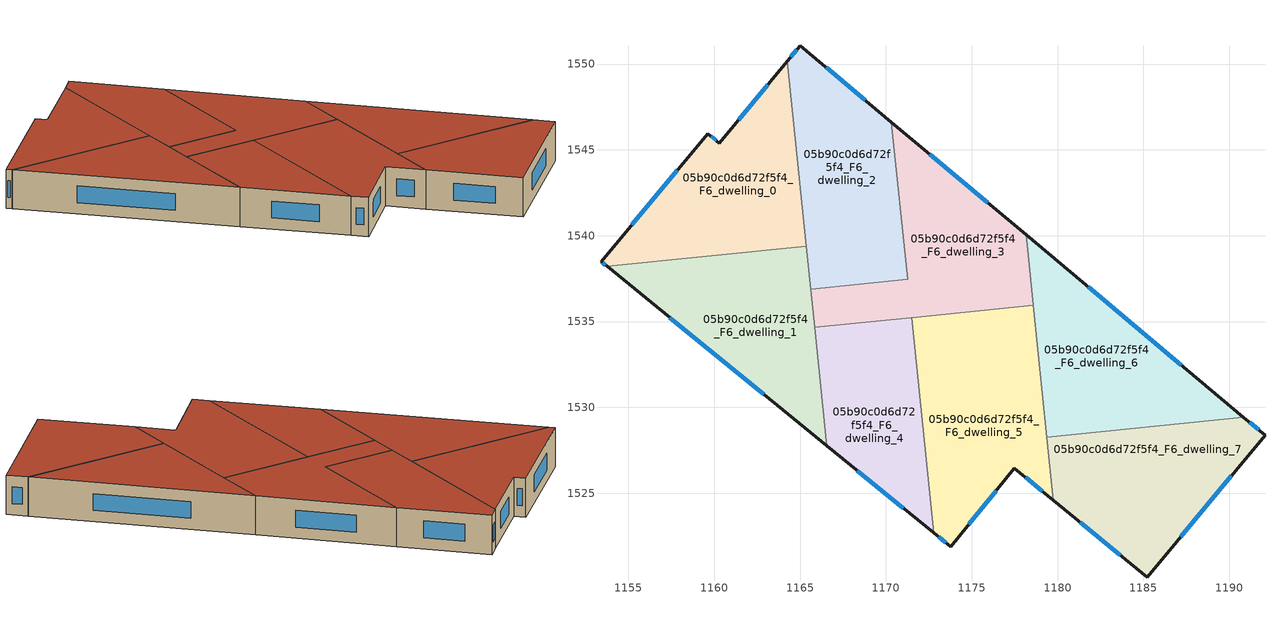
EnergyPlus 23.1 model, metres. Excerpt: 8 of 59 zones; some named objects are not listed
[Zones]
05b90c0d6d72f5f4_F6_dwelling_0
 floor to 05b90c0d6d72f5f4_F5_dwelling_0 (EU_floor_Construction): 1164.25,1550.17 1165.36,1539.4 1153.76,1538.21 1153.4,1538.5 1159.62,1545.95 1160.3,1545.4 z18
 wall outside (EU_wall_Construction): 1164.25,1550.17 1160.3,1545.4 1159.62,1545.95 1153.4,1538.5 1153.76,1538.21 z18:21
 wall to 05b90c0d6d72f5f4_F6_dwelling_1 (EU_wall_Construction): 1153.76,1538.21 1165.36,1539.4 z18:21
 wall to 05b90c0d6d72f5f4_F6_dwelling_2 (EU_wall_Construction): 1165.36,1539.4 1164.25,1550.17 z18:21
 window (EU_Window_Construction): 1153.5,1538.42 1153.65,1538.29 / 1157.84,1543.82 1155.18,1540.63 / 1160.11,1545.56 1159.82,1545.79 / 1163.12,1548.81 1161.43,1546.76 z18.86:20.14
 roof outside (EU_roof_Construction): 1165.36,1539.4 1164.25,1550.17 1160.3,1545.4 1159.62,1545.95 1153.4,1538.5 1153.76,1538.21 z21
05b90c0d6d72f5f4_F6_dwelling_1
 floor to 05b90c0d6d72f5f4_F5_dwelling_1 (EU_floor_Construction): 1165.36,1539.4 1166.55,1527.77 1153.76,1538.21 z18
 wall outside (EU_wall_Construction): 1153.76,1538.21 1166.55,1527.77 z18:21
 wall to 05b90c0d6d72f5f4_F6_dwelling_4 (EU_wall_Construction): 1166.55,1527.77 1165.84,1534.66 z18:21
 wall to 05b90c0d6d72f5f4_F6_dwelling_3 (EU_wall_Construction): 1165.84,1534.66 1165.61,1536.88 z18:21
 wall to 05b90c0d6d72f5f4_F6_dwelling_2 (EU_wall_Construction): 1165.61,1536.88 1165.36,1539.4 z18:21
 window (EU_Window_Construction): 1157.41,1535.23 1162.89,1530.75 z18.86:20.14
 roof outside (EU_roof_Construction): 1166.55,1527.77 1165.36,1539.4 1153.76,1538.21 z21
05b90c0d6d72f5f4_F6_dwelling_2
 floor to 05b90c0d6d72f5f4_F5_dwelling_2 (EU_floor_Construction): 1170.32,1546.62 1171.26,1537.46 1165.61,1536.88 1164.25,1550.17 1165.01,1551.08 z18
 wall outside (EU_wall_Construction): 1170.32,1546.62 1165.01,1551.08 1164.25,1550.17 z18:21
 wall to 05b90c0d6d72f5f4_F6_dwelling_3 (EU_wall_Construction): 1165.61,1536.88 1171.26,1537.46 1170.32,1546.62 z18:21
 window (EU_Window_Construction): 1164.79,1550.82 1164.47,1550.43 / 1168.8,1547.9 1166.53,1549.81 z18.86:20.14
 roof outside (EU_roof_Construction): 1171.26,1537.46 1170.32,1546.62 1165.01,1551.08 1164.25,1550.17 1165.61,1536.88 z21
05b90c0d6d72f5f4_F6_dwelling_3
 floor to 05b90c0d6d72f5f4_F5_dwelling_3 (EU_floor_Construction): 1178.17,1540.05 1178.59,1535.97 1165.84,1534.66 1165.61,1536.88 1171.26,1537.46 1170.32,1546.62 z18
 wall outside (EU_wall_Construction): 1178.17,1540.05 1170.32,1546.62 z18:21
 wall to 05b90c0d6d72f5f4_F6_dwelling_6 (EU_wall_Construction): 1178.59,1535.97 1178.17,1540.05 z18:21
 wall to 05b90c0d6d72f5f4_F6_dwelling_5 (EU_wall_Construction): 1171.49,1535.24 1178.59,1535.97 z18:21
 wall to 05b90c0d6d72f5f4_F6_dwelling_4 (EU_wall_Construction): 1165.84,1534.66 1171.49,1535.24 z18:21
 window (EU_Window_Construction): 1175.93,1541.93 1172.56,1544.75 z18.86:20.14
 roof outside (EU_roof_Construction): 1178.59,1535.97 1178.17,1540.05 1170.32,1546.62 1171.26,1537.46 1165.61,1536.88 1165.84,1534.66 z21
05b90c0d6d72f5f4_F6_dwelling_4
 floor to 05b90c0d6d72f5f4_F5_dwelling_4 (EU_floor_Construction): 1171.49,1535.24 1172.78,1522.69 1166.55,1527.77 1165.84,1534.66 z18
 wall outside (EU_wall_Construction): 1166.55,1527.77 1172.78,1522.69 z18:21
 wall to 05b90c0d6d72f5f4_F6_dwelling_5 (EU_wall_Construction): 1172.78,1522.69 1171.49,1535.24 z18:21
 window (EU_Window_Construction): 1168.33,1526.32 1171,1524.14 z18.86:20.14
 roof outside (EU_roof_Construction): 1172.78,1522.69 1171.49,1535.24 1165.84,1534.66 1166.55,1527.77 z21
05b90c0d6d72f5f4_F6_dwelling_5
 floor to 05b90c0d6d72f5f4_F5_dwelling_5 (EU_floor_Construction): 1178.59,1535.97 1179.75,1524.59 1177.48,1526.47 1173.78,1521.88 1172.78,1522.69 1171.49,1535.24 z18
 wall outside (EU_wall_Construction): 1172.78,1522.69 1173.78,1521.88 1177.48,1526.47 1179.75,1524.59 z18:21
 wall to 05b90c0d6d72f5f4_F6_dwelling_7 (EU_wall_Construction): 1179.75,1524.59 1179.38,1528.27 z18:21
 wall to 05b90c0d6d72f5f4_F6_dwelling_6 (EU_wall_Construction): 1179.38,1528.26 1178.59,1535.97 z18:21
 window (EU_Window_Construction): 1173.06,1522.46 1173.49,1522.11 / 1178.13,1525.93 1179.1,1525.13 / 1174.83,1523.19 1176.42,1525.16 z18.86:20.14
 roof outside (EU_roof_Construction): 1179.75,1524.59 1178.59,1535.97 1171.49,1535.24 1172.78,1522.69 1173.78,1521.88 1177.48,1526.47 z21
05b90c0d6d72f5f4_F6_dwelling_6
 floor to 05b90c0d6d72f5f4_F5_dwelling_6 (EU_floor_Construction): 1190.82,1529.44 1179.38,1528.26 1178.17,1540.05 z18
 wall outside (EU_wall_Construction): 1190.82,1529.44 1178.17,1540.05 z18:21
 wall to 05b90c0d6d72f5f4_F6_dwelling_7 (EU_wall_Construction): 1179.38,1528.26 1190.82,1529.44 z18:21
 window (EU_Window_Construction): 1187.21,1532.47 1181.78,1537.02 z18.86:20.14
 roof outside (EU_roof_Construction): 1190.82,1529.44 1178.17,1540.05 1179.38,1528.26 z21
05b90c0d6d72f5f4_F6_dwelling_7
 floor to 05b90c0d6d72f5f4_F5_dwelling_7 (EU_floor_Construction): 1192.08,1528.39 1185.21,1520.09 1179.75,1524.59 1179.38,1528.26 1190.82,1529.44 z18
 wall outside (EU_wall_Construction): 1179.75,1524.59 1185.21,1520.09 1192.08,1528.39 1190.82,1529.44 z18:21
 window (EU_Window_Construction): 1191.72,1528.69 1191.18,1529.14 / 1187.17,1522.46 1190.11,1526.02 / 1181.31,1523.31 1183.65,1521.38 z18.86:20.14
 roof outside (EU_roof_Construction): 1185.21,1520.09 1192.08,1528.39 1190.82,1529.44 1179.38,1528.26 1179.75,1524.59 z21
[Building]
EU S2 Campaign: North Axis=0; Terrain=City; Solar Distribution=FullExterior
[Site:Location]
Helsinki-Vantaa.AP: Latitude=60.317; Longitude=24.963; Time Zone=2; Elevation=54.6
[SizingPeriod:WeatherFileDays]
AnnualSizingPeriod: Begin Month=1; Begin Day of Month=1; End Month=12; End Day of Month=31; Day of Week for Start Day=Monday; Use Weather File Daylight Saving Period=No; Use Weather File Rain and Snow Indicators=No
[MATERIAL]
EU_InternalMass_Material: Roughness=MediumRough; Thickness=0.1; Conductivity=1; Density=1800; Specific Heat=900; Thermal Absorptance=0.9; Solar Absorptance=0.7; Visible Absorptance=0.7
[MATERIAL:NOMASS] Roughness=MediumRough; Thermal Absorptance=0.9; Solar Absorptance=0.7; Visible Absorptance=0.7
Name | Thermal Resistance
EU_wall_NoMass | 1.10183
EU_roof_NoMass; EU_floor_NoMass | 1.70606
[WINDOWMATERIAL:SIMPLEGLAZINGSYSTEM]
EU_Window_SimpleGlazing: UFactor=3.11035; Solar Heat Gain Coefficient=0.8; Visible Transmittance=0.8
[CONSTRUCTION]
EU_wall_Construction: EU_wall_NoMass
EU_roof_Construction: EU_roof_NoMass
EU_floor_Construction: EU_floor_NoMass
EU_Window_Construction: EU_Window_SimpleGlazing
EU_InternalMass_Construction: EU_InternalMass_Material
[ZONE] Type=1; Multiplier=1; Ceiling Height=autocalculate; Floor Area=autocalculate; Part of Total Floor Area=Yes
Name | Volume
05b90c0d6d72f5f4_F6_dwelling_0 | 204.481
05b90c0d6d72f5f4_F6_dwelling_1 | 204.473
05b90c0d6d72f5f4_F6_dwelling_2 | 204.482
05b90c0d6d72f5f4_F6_dwelling_3 | 204.506
05b90c0d6d72f5f4_F6_dwelling_4 | 166.295
05b90c0d6d72f5f4_F6_dwelling_5 | 242.572
05b90c0d6d72f5f4_F6_dwelling_6 | 204.484
05b90c0d6d72f5f4_F6_dwelling_7 | 204.487
[INTERNALMASS] Construction=EU_InternalMass_Construction
Name | Zone or ZoneList | Surface Area
05b90c0d6d72f5f4_F6_dwelling_0_EU_InternalMass | 05b90c0d6d72f5f4_F6_dwelling_0 | 68.1618
05b90c0d6d72f5f4_F6_dwelling_1_EU_InternalMass | 05b90c0d6d72f5f4_F6_dwelling_1 | 68.1551
05b90c0d6d72f5f4_F6_dwelling_2_EU_InternalMass | 05b90c0d6d72f5f4_F6_dwelling_2 | 68.1586
05b90c0d6d72f5f4_F6_dwelling_3_EU_InternalMass | 05b90c0d6d72f5f4_F6_dwelling_3 | 68.1682
05b90c0d6d72f5f4_F6_dwelling_4_EU_InternalMass | 05b90c0d6d72f5f4_F6_dwelling_4 | 55.4619
05b90c0d6d72f5f4_F6_dwelling_5_EU_InternalMass | 05b90c0d6d72f5f4_F6_dwelling_5 | 80.8615
05b90c0d6d72f5f4_F6_dwelling_6_EU_InternalMass | 05b90c0d6d72f5f4_F6_dwelling_6 | 68.1605
05b90c0d6d72f5f4_F6_dwelling_7_EU_InternalMass | 05b90c0d6d72f5f4_F6_dwelling_7 | 68.1624
[OTHEREQUIPMENT] Fuel Type=Electricity; Design Level Calculation Method=Watts/Area; Power per Zone Floor Area=1; Fraction Latent=0; Fraction Radiant=0; Fraction Lost=0; Carbon Dioxide Generation Rate=0; EndUse Subcategory=EU_Step8_InternalGains
Name | Zone or ZoneList or Space or SpaceList | Schedule
EU_Step8_InternalGain_05b90c0d6d72f5f4_F6_dwelling_0_f000 | 05b90c0d6d72f5f4_F6_dwelling_0 | EU_Step8_GainSchedule_05b90c0d6d72f5f4_F6_dwelling_0_f000
EU_Step8_InternalGain_05b90c0d6d72f5f4_F6_dwelling_1_f000 | 05b90c0d6d72f5f4_F6_dwelling_1 | EU_Step8_GainSchedule_05b90c0d6d72f5f4_F6_dwelling_1_f000
EU_Step8_InternalGain_05b90c0d6d72f5f4_F6_dwelling_2_f000 | 05b90c0d6d72f5f4_F6_dwelling_2 | EU_Step8_GainSchedule_05b90c0d6d72f5f4_F6_dwelling_2_f000
EU_Step8_InternalGain_05b90c0d6d72f5f4_F6_dwelling_3_f000 | 05b90c0d6d72f5f4_F6_dwelling_3 | EU_Step8_GainSchedule_05b90c0d6d72f5f4_F6_dwelling_3_f000
EU_Step8_InternalGain_05b90c0d6d72f5f4_F6_dwelling_4_f000 | 05b90c0d6d72f5f4_F6_dwelling_4 | EU_Step8_GainSchedule_05b90c0d6d72f5f4_F6_dwelling_4_f000
EU_Step8_InternalGain_05b90c0d6d72f5f4_F6_dwelling_5_f000 | 05b90c0d6d72f5f4_F6_dwelling_5 | EU_Step8_GainSchedule_05b90c0d6d72f5f4_F6_dwelling_5_f000
EU_Step8_InternalGain_05b90c0d6d72f5f4_F6_dwelling_6_f000 | 05b90c0d6d72f5f4_F6_dwelling_6 | EU_Step8_GainSchedule_05b90c0d6d72f5f4_F6_dwelling_6_f000
EU_Step8_InternalGain_05b90c0d6d72f5f4_F6_dwelling_7_f000 | 05b90c0d6d72f5f4_F6_dwelling_7 | EU_Step8_GainSchedule_05b90c0d6d72f5f4_F6_dwelling_7_f000
[ZONEVENTILATION:DESIGNFLOWRATE] Schedule=EU_AlwaysOn; Design Flow Rate Calculation Method=AirChanges/Hour; Air Changes per Hour=0.756316; Ventilation Type=Natural; Fan Pressure Rise=0; Fan Total Efficiency=1; Constant Term Coefficient=1; Temperature Term Coefficient=0; Velocity Term Coefficient=0; Velocity Squared Term Coefficient=0; Minimum Indoor Temperature=-100; Maximum Indoor Temperature=100; Delta Temperature=-100; Minimum Outdoor Temperature=-100; Maximum Outdoor Temperature=100; Maximum Wind Speed=40
Name | Zone or ZoneList or Space or SpaceList
EU_ConstantAir_05b90c0d6d72f5f4_F6_dwelling_0 | 05b90c0d6d72f5f4_F6_dwelling_0
EU_ConstantAir_05b90c0d6d72f5f4_F6_dwelling_1 | 05b90c0d6d72f5f4_F6_dwelling_1
EU_ConstantAir_05b90c0d6d72f5f4_F6_dwelling_2 | 05b90c0d6d72f5f4_F6_dwelling_2
EU_ConstantAir_05b90c0d6d72f5f4_F6_dwelling_3 | 05b90c0d6d72f5f4_F6_dwelling_3
EU_ConstantAir_05b90c0d6d72f5f4_F6_dwelling_4 | 05b90c0d6d72f5f4_F6_dwelling_4
EU_ConstantAir_05b90c0d6d72f5f4_F6_dwelling_5 | 05b90c0d6d72f5f4_F6_dwelling_5
EU_ConstantAir_05b90c0d6d72f5f4_F6_dwelling_6 | 05b90c0d6d72f5f4_F6_dwelling_6
EU_ConstantAir_05b90c0d6d72f5f4_F6_dwelling_7 | 05b90c0d6d72f5f4_F6_dwelling_7
[HVACTEMPLATE:ZONE:IDEALLOADSAIRSYSTEM] System Availability Schedule=EU_AlwaysOn; Maximum Heating Supply Air Temperature=50; Minimum Cooling Supply Air Temperature=13; Maximum Heating Supply Air Humidity Ratio=0.0156; Minimum Cooling Supply Air Humidity Ratio=0.0077; Heating Limit=NoLimit; Cooling Limit=NoLimit; Heating Availability Schedule=EU_AlwaysOn; Cooling Availability Schedule=EU_CoolingOff; Dehumidification Control Type=ConstantSensibleHeatRatio; Cooling Sensible Heat Ratio=0.7; Dehumidification Setpoint=60; Humidification Control Type=None; Humidification Setpoint=30; Outdoor Air Method=None; Outdoor Air Flow Rate per Person=0.00944; Outdoor Air Flow Rate per Zone Floor Area=0; Outdoor Air Flow Rate per Zone=0; Demand Controlled Ventilation Type=None; Outdoor Air Economizer Type=NoEconomizer; Heat Recovery Type=None; Sensible Heat Recovery Effectiveness=0.7; Latent Heat Recovery Effectiveness=0.65
Name | Template Thermostat
05b90c0d6d72f5f4_F6_dwelling_0 | EU_HeatOnly_05b90c0d6d72f5f4_F6_dwelling_0
05b90c0d6d72f5f4_F6_dwelling_1 | EU_HeatOnly_05b90c0d6d72f5f4_F6_dwelling_1
05b90c0d6d72f5f4_F6_dwelling_2 | EU_HeatOnly_05b90c0d6d72f5f4_F6_dwelling_2
05b90c0d6d72f5f4_F6_dwelling_3 | EU_HeatOnly_05b90c0d6d72f5f4_F6_dwelling_3
05b90c0d6d72f5f4_F6_dwelling_4 | EU_HeatOnly_05b90c0d6d72f5f4_F6_dwelling_4
05b90c0d6d72f5f4_F6_dwelling_5 | EU_HeatOnly_05b90c0d6d72f5f4_F6_dwelling_5
05b90c0d6d72f5f4_F6_dwelling_6 | EU_HeatOnly_05b90c0d6d72f5f4_F6_dwelling_6
05b90c0d6d72f5f4_F6_dwelling_7 | EU_HeatOnly_05b90c0d6d72f5f4_F6_dwelling_7
[SIZING:ZONE] Zone Cooling Design Supply Air Temperature Input Method=SupplyAirTemperature; Zone Cooling Design Supply Air Temperature=13; Zone Heating Design Supply Air Temperature Input Method=SupplyAirTemperature; Zone Heating Design Supply Air Temperature=50; Zone Cooling Design Supply Air Humidity Ratio=0.008; Zone Heating Design Supply Air Humidity Ratio=0.008; Cooling Design Air Flow Method=DesignDay; Cooling Design Air Flow Rate=0; Cooling Minimum Air Flow per Zone Floor Area=0.000762; Cooling Minimum Air Flow=0; Cooling Minimum Air Flow Fraction=0.2; Heating Design Air Flow Method=DesignDay; Heating Design Air Flow Rate=0; Heating Maximum Air Flow per Zone Floor Area=0.002032; Heating Maximum Air Flow=0.141576; Heating Maximum Air Flow Fraction=0.3; Account for Dedicated Outdoor Air System=No; Dedicated Outdoor Air System Control Strategy=NeutralSupplyAir; Dedicated Outdoor Air Low Setpoint Temperature for Design=autosize; Dedicated Outdoor Air High Setpoint Temperature for Design=autosize; Zone Load Sizing Method=Sensible Load Only No Latent Load; Zone Latent Cooling Design Supply Air Humidity Ratio Input Method=HumidityRatioDifference; Zone Cooling Design Supply Air Humidity Ratio Difference=0.005; Zone Latent Heating Design Supply Air Humidity Ratio Input Method=HumidityRatioDifference; Zone Humidification Design Supply Air Humidity Ratio Difference=0.005
05b90c0d6d72f5f4_F6_dwelling_0; 05b90c0d6d72f5f4_F6_dwelling_1; 05b90c0d6d72f5f4_F6_dwelling_2; 05b90c0d6d72f5f4_F6_dwelling_3; 05b90c0d6d72f5f4_F6_dwelling_4; 05b90c0d6d72f5f4_F6_dwelling_5; 05b90c0d6d72f5f4_F6_dwelling_6; 05b90c0d6d72f5f4_F6_dwelling_7
[SCHEDULE:CONSTANT]
Name | Hourly Value
EU_AlwaysOn | 1
EU_CoolingOff | 0
[SCHEDULE:FILE] Column Number=1; Rows to Skip at Top=0; Number of Hours of Data=8760; Column Separator=Comma; Interpolate to Timestep=No; Minutes per Item=60; Adjust Schedule for Daylight Savings=Yes
Name | File
EU_Step8_GainSchedule_05b90c0d6d72f5f4_F6_dwelling_0_f000 | ../../schedules/05b90c0d6d72f5f4/05b90c0d6d72f5f4_F6_dwelling_0_f000_gain.csv
EU_Step8_GainSchedule_05b90c0d6d72f5f4_F6_dwelling_1_f000 | ../../schedules/05b90c0d6d72f5f4/05b90c0d6d72f5f4_F6_dwelling_1_f000_gain.csv
EU_Step8_GainSchedule_05b90c0d6d72f5f4_F6_dwelling_2_f000 | ../../schedules/05b90c0d6d72f5f4/05b90c0d6d72f5f4_F6_dwelling_2_f000_gain.csv
EU_Step8_GainSchedule_05b90c0d6d72f5f4_F6_dwelling_3_f000 | ../../schedules/05b90c0d6d72f5f4/05b90c0d6d72f5f4_F6_dwelling_3_f000_gain.csv
EU_Step8_GainSchedule_05b90c0d6d72f5f4_F6_dwelling_4_f000 | ../../schedules/05b90c0d6d72f5f4/05b90c0d6d72f5f4_F6_dwelling_4_f000_gain.csv
EU_Step8_GainSchedule_05b90c0d6d72f5f4_F6_dwelling_5_f000 | ../../schedules/05b90c0d6d72f5f4/05b90c0d6d72f5f4_F6_dwelling_5_f000_gain.csv
EU_Step8_GainSchedule_05b90c0d6d72f5f4_F6_dwelling_6_f000 | ../../schedules/05b90c0d6d72f5f4/05b90c0d6d72f5f4_F6_dwelling_6_f000_gain.csv
EU_Step8_GainSchedule_05b90c0d6d72f5f4_F6_dwelling_7_f000 | ../../schedules/05b90c0d6d72f5f4/05b90c0d6d72f5f4_F6_dwelling_7_f000_gain.csv
